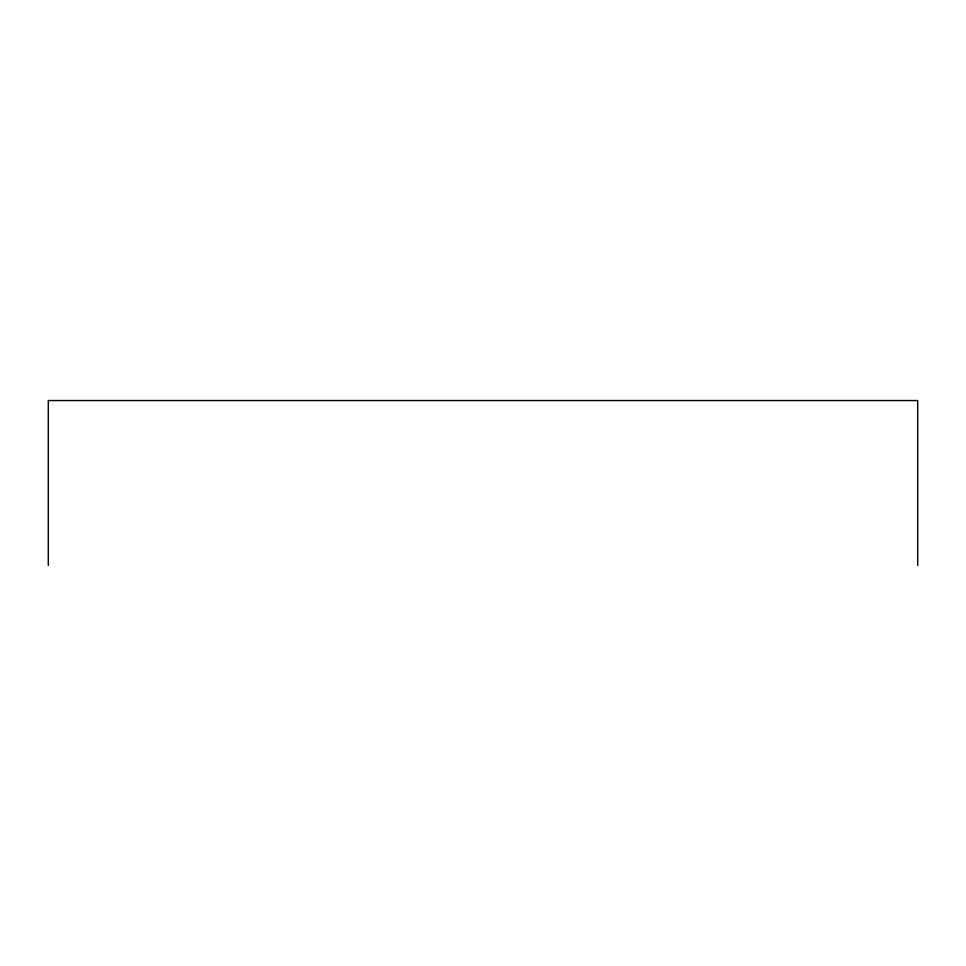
<?xml version="1.0" encoding="UTF-8"?>
<svg xmlns="http://www.w3.org/2000/svg" width="966" height="966" viewBox="0 0 966 966"><rect width="100%" height="100%" fill="white"/><g stroke="black" fill="none" stroke-linecap="round" stroke-linejoin="round"><path stroke-width="1.45" d="M917.7 565.448L917.7 400.552L48.3 400.552L48.3 565.448"/></g></svg>
